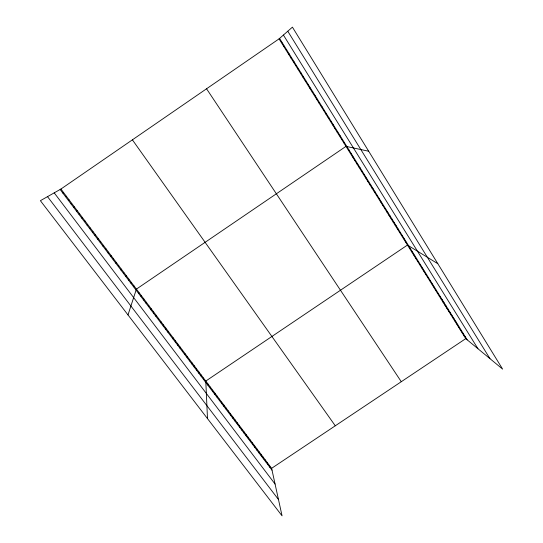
<?xml version="1.0" encoding="UTF-8"?>
<svg xmlns="http://www.w3.org/2000/svg" width="543" height="543" viewBox="0 0 543 543"><rect width="100%" height="100%" fill="white"/><g stroke="black" fill="none" stroke-linecap="round" stroke-linejoin="round"><path stroke-width="0.81" d="M191.889 364.02L191.896 362.656M189.541 360.912L189.561 359.554M187.179 357.789L187.22 356.446M184.817 354.654L184.864 353.33M182.448 351.518L182.509 350.208M180.072 348.368L180.147 347.072M177.683 345.205L177.771 343.929M175.294 342.042L175.396 340.78M172.898 338.866L173.013 337.617M170.495 335.683L170.617 334.447M168.079 332.486L168.221 331.271M165.663 329.282L165.819 328.081M163.239 326.065L163.409 324.89M160.803 322.847L160.986 321.68M158.366 319.617L158.563 318.463M155.916 316.372L156.133 315.239M153.465 313.121L153.689 312.008M151.002 309.863L151.246 308.763M148.538 306.591L148.789 305.512M146.06 303.313L146.332 302.247M143.576 300.028L143.861 298.976M141.092 296.729L141.384 295.697M138.594 293.424L138.906 292.406M127.992 314.926L136.415 289.107L346 146.366L368.69 151.232M133.578 286.779L133.917 285.794M131.06 283.439L131.413 282.475M128.535 280.093L128.901 279.15M125.996 276.733L126.383 275.81M123.458 273.373L123.858 272.464M120.906 269.993L121.32 269.104M118.354 266.606L118.781 265.737M115.788 263.212L116.236 262.357M113.216 259.805L113.677 258.97M110.636 256.391L111.111 255.57M108.05 252.963L108.539 252.162M105.457 249.522L105.966 248.742M102.851 246.074L103.374 245.314M100.245 242.619L100.781 241.873M97.625 239.151L98.181 238.425M94.998 235.676L95.568 234.97M92.364 232.187L92.955 231.494M89.724 228.684L90.328 228.019M87.077 225.175L87.694 224.524M84.416 221.653L85.054 221.028M81.755 218.123L82.407 217.512M79.081 214.58L79.746 213.99M279.048 38.872L292.426 27.15L502.608 369.104L465.751 338.642L279.048 38.872L60.925 189.039L40.392 200.693L282.061 515.85L271.615 468.324L60.925 189.039M76.4 211.03L77.086 210.46M281.457 42.734L281.98 42.313M73.705 207.467L74.411 206.917M283.86 46.589L284.396 46.189M71.011 203.89L71.73 203.36M68.303 200.306L69.042 199.797M286.249 50.431L286.806 50.058M271.615 468.324L465.751 338.642M65.588 196.709L66.341 196.22M288.638 54.266L289.202 53.906M62.866 193.104L63.64 192.636M291.014 58.081L291.598 57.755M293.39 61.888L293.98 61.583M295.752 65.683L296.356 65.398M298.107 69.47L298.725 69.205M300.455 73.244L301.087 73.006M302.797 77.004L303.442 76.787M305.132 80.751L305.79 80.561M307.467 84.491L308.132 84.321M309.788 88.217L310.467 88.068M312.103 91.937L312.795 91.808M314.411 95.643L315.116 95.534M316.705 99.335L317.431 99.254M318.999 103.021L319.732 102.953M321.286 106.693L322.033 106.645M323.567 110.351L324.327 110.331M325.841 114.003L326.608 114.003M328.108 117.641L328.888 117.661M330.368 121.265L331.162 121.313M332.621 124.883L333.422 124.951M334.868 128.494L335.683 128.576M337.108 132.085L337.936 132.193M339.341 135.675L340.183 135.798M341.567 139.246L342.416 139.395M343.787 142.809L344.649 142.979M348.206 149.909L349.095 150.119M350.405 153.445L351.307 153.669M352.604 156.961L353.507 157.212M354.789 160.477L355.706 160.742M356.968 163.979L357.898 164.264M359.147 167.468L360.084 167.773M361.312 170.95L362.262 171.276M363.477 174.425L364.441 174.765M365.629 177.887L366.606 178.247M367.781 181.335L368.765 181.722M369.926 184.776L370.917 185.177M372.064 188.211L373.068 188.631M374.195 191.631L375.206 192.066M376.319 195.039L377.344 195.5M378.437 198.446L379.476 198.921M380.548 201.833L381.593 202.329M382.652 205.22L383.711 205.729M384.756 208.593L385.822 209.123M386.847 211.953L387.926 212.503M388.937 215.306L390.023 215.876M391.021 218.653L392.121 219.236M393.098 221.985L394.204 222.589M395.168 225.311L396.288 225.929M397.232 228.623L398.358 229.261M399.288 231.929L400.429 232.587M401.345 235.228L402.492 235.9M403.395 238.513L404.549 239.205M405.431 241.791L406.598 242.497M437.828 263.708L407.467 245.063L205.783 381.064L207.494 418.605M409.49 248.307L410.678 249.047M411.506 251.545L412.7 252.298M413.515 254.769L414.723 255.543M415.524 257.993L416.739 258.78M417.519 261.203L418.748 262.004M419.515 264.4L420.75 265.222M421.504 267.597L422.746 268.432M423.486 270.781L424.735 271.636M425.461 273.95L426.723 274.826M427.436 277.12L428.705 278.002M429.404 280.276L430.68 281.179M431.359 283.426L432.649 284.342M433.321 286.561L434.61 287.498M435.269 289.69L436.572 290.641M437.21 292.813L438.527 293.783M439.151 295.928L440.475 296.912M441.086 299.037L442.416 300.028M443.013 302.132L444.35 303.143M444.934 305.22L446.285 306.245M446.855 308.302L448.213 309.34M448.769 311.37L450.133 312.429M450.676 314.431L452.047 315.503M452.577 317.485L453.962 318.571M454.477 320.533L455.862 321.632M456.371 323.574L457.763 324.687M458.258 326.601L459.656 327.734M460.138 329.621L461.55 330.768M462.012 332.635L463.437 333.796M463.885 335.642L465.317 336.816M47.519 196.647L278.478 499.54M54.205 192.853L275.07 484.057M60.137 189.487L272.023 470.177M132.397 139.836L335.282 425.793M206.557 88.781L401.284 381.702M279.564 38.424L467.19 339.823M283.419 35.044L477.942 348.715M287.776 31.222L489.949 358.638M269.504 465.527L269.898 467.367M267.387 462.724L267.774 464.55M265.269 459.914L265.642 461.733M263.145 457.091L263.511 458.896M261.013 454.267L261.366 456.059M258.875 451.437L259.215 453.215M256.73 448.593L257.063 450.364M254.579 445.742L254.905 447.5M252.427 442.884L252.739 444.629M250.262 440.02L250.567 441.751M248.097 437.149L248.389 438.866M245.925 434.271L246.203 435.975M243.746 431.386L244.011 433.076M241.56 428.488L241.818 430.165M239.375 425.583L239.619 427.253M237.176 422.671L237.406 424.327M234.976 419.753L235.194 421.395M232.764 416.827L232.974 418.449M230.551 413.888L230.748 415.504M228.331 410.949L228.515 412.544M226.105 407.997L226.282 409.578M223.872 405.037L224.035 406.605M221.632 402.071L221.782 403.625M219.386 399.091L219.528 400.639M217.139 396.112L217.261 397.639M214.879 393.118L214.994 394.632M212.612 390.118L212.72 391.618M210.345 387.105L210.433 388.591M208.071 384.091L208.145 385.564M203.489 378.016L203.544 379.462M201.181 374.962L201.222 376.387M198.874 371.901L198.901 373.312M196.552 368.826L196.566 370.224M194.231 365.744L194.231 367.129"/></g></svg>
